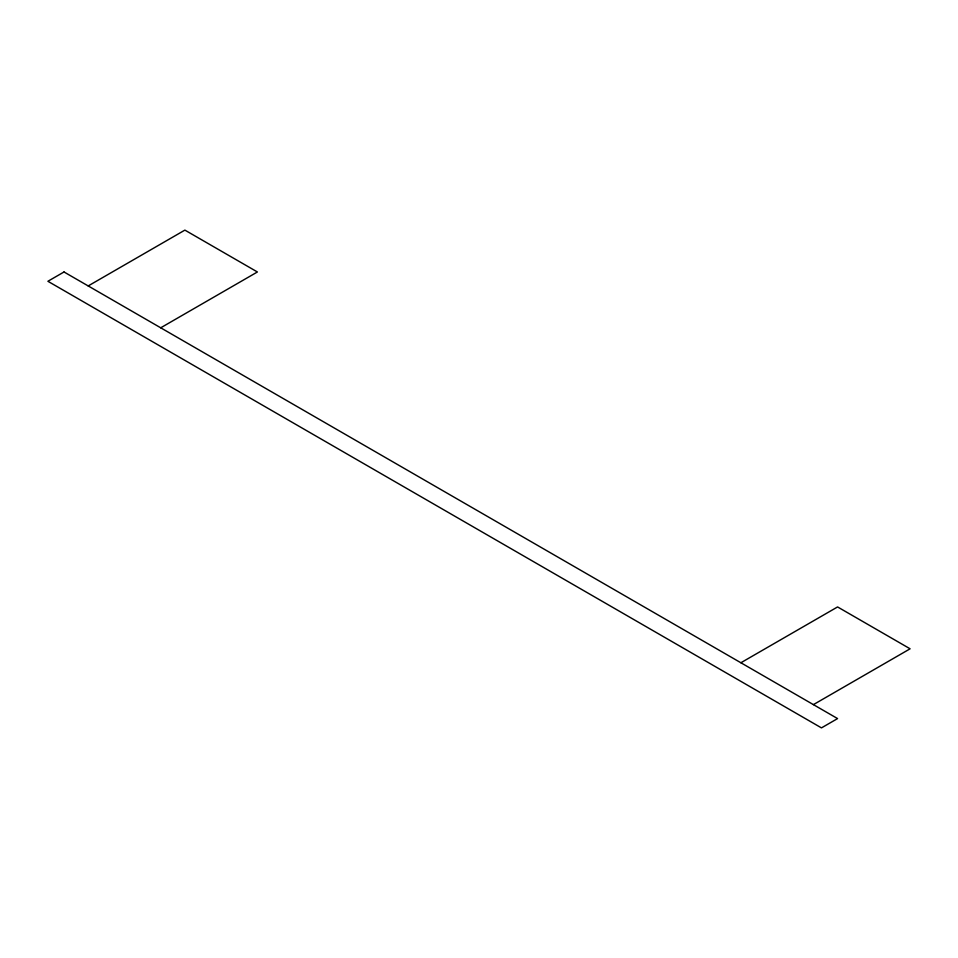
<?xml version="1.0" encoding="UTF-8"?>
<svg xmlns="http://www.w3.org/2000/svg" width="958" height="958" viewBox="0 0 958 958"><rect width="100%" height="100%" fill="white"/><g stroke="black" fill="none" stroke-linecap="round" stroke-linejoin="round"><path stroke-width="1.44" d="M88.184 285.939L184.882 230.112L257.403 271.976L160.716 327.804M740.881 662.756L837.579 606.941L910.1 648.805L813.402 704.633M64.018 271.976L47.9 281.281L821.461 727.888L837.579 718.584L64.018 271.976"/></g></svg>
